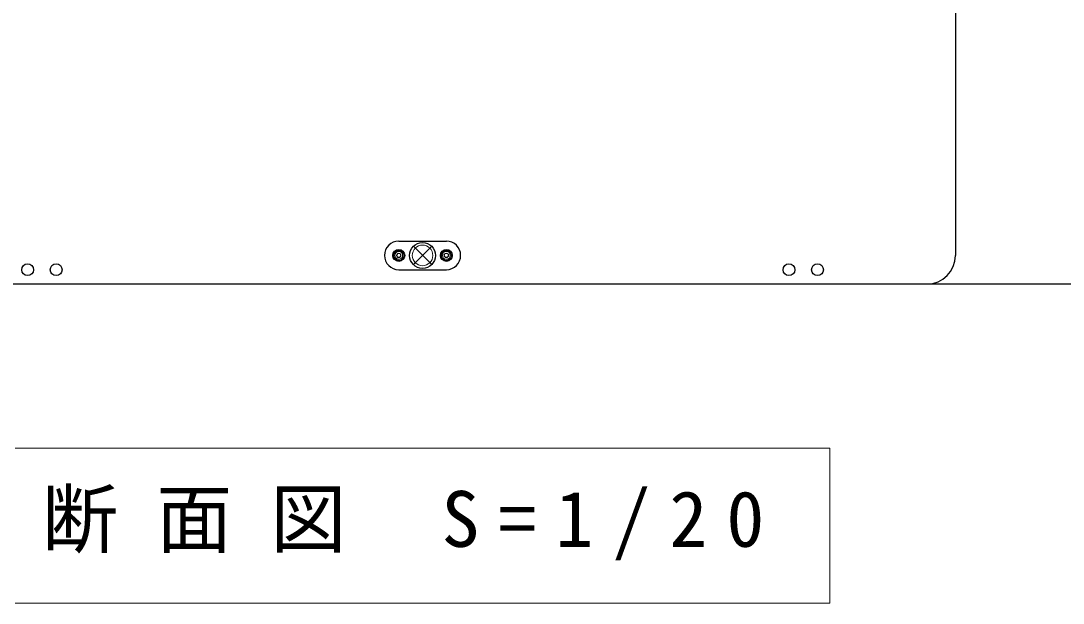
# Model space of a CAD drawing. Units: millimetres on the paper, scale 1:20. Extents: x -385 to 0, y -5 to 267.
# Drawn here: x -103.1 to -48.4, y 84.8 to 115.4 of the extents above; entities that cross this region are included whole.
import ezdxf

# ---------------------------------------------------------------- set-up
doc = ezdxf.new("R2010")
doc.units = ezdxf.units.MM
doc.layers.add('1_20', color=7, linetype='Continuous', lineweight=13)
doc.styles.add('ＭＳ ゴシック', font='')
doc.styles.get('ＭＳ ゴシック').set_extended_font_data('MS Gothic')

msp = doc.modelspace()

# ---------------------------------------------------------------- linework, layer by layer
at = {"layer": '1_20', "color": 4, "lineweight": 25}
for p, q in [((-54.025, 127.823), (-54.025, 103.073)), ((-100.525, 101.573), (-63.525, 101.573)), ((-55.875, 101.573), (-55.525, 101.573))]:
    msp.add_line(p, q, dxfattribs=at)
at = {"layer": '1_20', "lineweight": 25}
for p, q in [((-83.275, 103.823), (-80.775, 103.823)), ((-83.275, 102.323), (-80.775, 102.323)), ((-114.193, 101.573), (-40.361, 101.573))]:
    msp.add_line(p, q, dxfattribs=at)
at = {"layer": '1_20'}
for p, q in [((-82.505, 103.554), (-81.544, 102.593)), ((-81.544, 103.554), (-82.505, 102.593)), ((-60.625, 92.946), (-103.425, 92.946)), ((-60.625, 84.813), (-60.625, 92.946)), ((-103.425, 84.813), (-60.625, 84.813))]:
    msp.add_line(p, q, dxfattribs=at)
at = {"layer": '1_20', "color": 4}
for p, q in [((-83.332, 103.173), (-83.39, 103.073)), ((-83.39, 103.073), (-83.332, 102.973)), ((-83.217, 103.173), (-83.332, 103.173)), ((-83.332, 102.973), (-83.217, 102.973)), ((-83.159, 103.073), (-83.217, 103.173)), ((-83.217, 102.973), (-83.159, 103.073)), ((-80.832, 103.173), (-80.89, 103.073)), ((-80.89, 103.073), (-80.832, 102.973)), ((-80.717, 103.173), (-80.832, 103.173)), ((-80.832, 102.973), (-80.717, 102.973)), ((-80.659, 103.073), (-80.717, 103.173)), ((-80.717, 102.973), (-80.659, 103.073))]:
    msp.add_line(p, q, dxfattribs=at)
at = {"layer": '1_20', "lineweight": 25}
for centre, radius in [((-82.025, 103.073), 0.68), ((-83.275, 103.073), 0.312), ((-80.775, 103.073), 0.312), ((-102.775, 102.323), 0.312), ((-101.275, 102.323), 0.312), ((-62.775, 102.323), 0.312), ((-61.275, 102.323), 0.312)]:
    msp.add_circle(centre, radius, dxfattribs=at)
at = {"layer": '1_20'}
msp.add_circle((-82.025, 103.073), 0.54, dxfattribs=at)
at = {"layer": '1_20', "color": 3, "lineweight": 25}
for centre in [(-83.275, 103.073), (-80.775, 103.073)]:
    msp.add_circle(centre, 0.263, dxfattribs=at)
at = {"layer": '1_20', "color": 4}
for centre, radius in [((-83.275, 103.073), 0.204), ((-83.275, 103.073), 0.116), ((-80.775, 103.073), 0.204), ((-80.775, 103.073), 0.116)]:
    msp.add_circle(centre, radius, dxfattribs=at)
at = {"layer": '1_20', "lineweight": 25}
for centre, start, end in [((-83.275, 103.073), 90, 270), ((-80.775, 103.073), 270, 90)]:
    msp.add_arc(centre, 0.75, start, end, dxfattribs=at)
at = {"layer": '1_20', "color": 4, "lineweight": 25}
msp.add_arc((-55.525, 103.073), 1.5, 270, 0, dxfattribs=at)

# ---------------------------------------------------------------- texts
at = {"layer": '1_20', "insert": (-102.025, 88.879), "char_height": 2.933, "attachment_point": 4, "style": 'ＭＳ ゴシック'}
msp.add_mtext('\\T1.5;断面図\\~S=1/20', dxfattribs=at)

doc.saveas('drawing.dxf')
